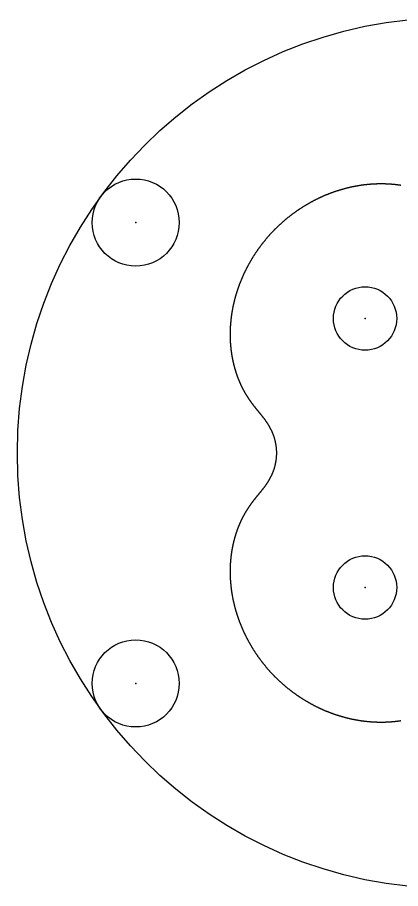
# Model space of a CAD drawing. Header units: metres. Extents: x -15.2 to 15.2, y -15.2 to 15.2.
# Drawn here: x -15.25 to -1.82, y -15.25 to 15.25 of the extents above; entities that cross this region are included whole.
import ezdxf

# ---------------------------------------------------------------- set-up
doc = ezdxf.new("R2010")
doc.units = ezdxf.units.M

msp = doc.modelspace()

# ---------------------------------------------------------------- linework, layer by layer
at = {"color": 1}
msp.add_lwpolyline([(-1.815, -9.38), (-1.826, -9.381), (-1.837, -9.383), (-1.849, -9.385), (-1.86, -9.386), (-1.871, -9.388), (-1.883, -9.39), (-1.894, -9.391), (-1.906, -9.393), (-1.917, -9.394), (-1.929, -9.396), (-1.94, -9.397), (-1.952, -9.399), (-1.964, -9.4), (-1.975, -9.401), (-1.987, -9.403), (-1.999, -9.404), (-2.01, -9.405), (-2.022, -9.407), (-2.034, -9.408), (-2.046, -9.409), (-2.058, -9.41), (-2.069, -9.411), (-2.081, -9.412), (-2.093, -9.413), (-2.105, -9.415), (-2.117, -9.416), (-2.129, -9.417), (-2.141, -9.417), (-2.153, -9.418), (-2.165, -9.419), (-2.177, -9.42), (-2.189, -9.421), (-2.201, -9.422), (-2.214, -9.423), (-2.226, -9.423), (-2.238, -9.424), (-2.25, -9.425), (-2.263, -9.425), (-2.275, -9.426), (-2.287, -9.427), (-2.299, -9.427), (-2.312, -9.428), (-2.324, -9.428), (-2.337, -9.429), (-2.349, -9.429), (-2.361, -9.43), (-2.374, -9.43), (-2.386, -9.43), (-2.399, -9.431), (-2.411, -9.431), (-2.424, -9.431), (-2.436, -9.431), (-2.449, -9.431), (-2.462, -9.431), (-2.474, -9.432), (-2.487, -9.432), (-2.5, -9.432), (-2.512, -9.432), (-2.525, -9.432), (-2.538, -9.432), (-2.551, -9.431), (-2.563, -9.431), (-2.576, -9.431), (-2.589, -9.431), (-2.602, -9.431), (-2.615, -9.43), (-2.628, -9.43), (-2.641, -9.43), (-2.653, -9.429), (-2.666, -9.429), (-2.679, -9.428), (-2.692, -9.428), (-2.705, -9.427), (-2.718, -9.427), (-2.731, -9.426), (-2.744, -9.425), (-2.758, -9.425), (-2.771, -9.424), (-2.784, -9.423), (-2.797, -9.423), (-2.81, -9.422), (-2.823, -9.421), (-2.836, -9.42), (-2.849, -9.419), (-2.863, -9.418), (-2.876, -9.417), (-2.889, -9.416), (-2.902, -9.415), (-2.916, -9.414), (-2.929, -9.412), (-2.942, -9.411), (-2.956, -9.41), (-2.969, -9.409), (-2.982, -9.407), (-2.996, -9.406), (-3.009, -9.405), (-3.022, -9.403), (-3.036, -9.402), (-3.049, -9.4), (-3.063, -9.399), (-3.076, -9.397), (-3.09, -9.395), (-3.103, -9.394), (-3.117, -9.392), (-3.13, -9.39), (-3.144, -9.388), (-3.157, -9.387), (-3.171, -9.385), (-3.184, -9.383), (-3.198, -9.381), (-3.211, -9.379), (-3.225, -9.377), (-3.239, -9.375), (-3.252, -9.373), (-3.266, -9.37), (-3.28, -9.368), (-3.293, -9.366), (-3.307, -9.364), (-3.321, -9.361), (-3.334, -9.359), (-3.348, -9.357), (-3.362, -9.354), (-3.375, -9.352), (-3.389, -9.349), (-3.403, -9.347), (-3.416, -9.344), (-3.43, -9.341), (-3.444, -9.339), (-3.458, -9.336), (-3.472, -9.333), (-3.485, -9.33), (-3.499, -9.327), (-3.513, -9.325), (-3.527, -9.322), (-3.541, -9.319), (-3.554, -9.316), (-3.568, -9.313), (-3.582, -9.309), (-3.596, -9.306), (-3.61, -9.303), (-3.624, -9.3), (-3.637, -9.297), (-3.651, -9.293), (-3.665, -9.29), (-3.679, -9.287), (-3.693, -9.283), (-3.707, -9.28), (-3.721, -9.276), (-3.735, -9.272), (-3.748, -9.269), (-3.762, -9.265), (-3.776, -9.262), (-3.79, -9.258), (-3.804, -9.254), (-3.818, -9.25), (-3.832, -9.246), (-3.846, -9.242), (-3.86, -9.238), (-3.874, -9.234), (-3.888, -9.23), (-3.902, -9.226), (-3.916, -9.222), (-3.929, -9.218), (-3.943, -9.214), (-3.957, -9.21), (-3.971, -9.205), (-3.985, -9.201), (-3.999, -9.196), (-4.013, -9.192), (-4.027, -9.188), (-4.041, -9.183), (-4.055, -9.178), (-4.069, -9.174), (-4.083, -9.169), (-4.097, -9.165), (-4.111, -9.16), (-4.125, -9.155), (-4.139, -9.15), (-4.153, -9.145), (-4.167, -9.14), (-4.18, -9.136), (-4.194, -9.131), (-4.208, -9.125), (-4.222, -9.12), (-4.236, -9.115), (-4.25, -9.11), (-4.264, -9.105), (-4.278, -9.1), (-4.292, -9.094), (-4.306, -9.089), (-4.32, -9.084), (-4.334, -9.078), (-4.347, -9.073), (-4.361, -9.067), (-4.375, -9.062), (-4.389, -9.056), (-4.403, -9.05), (-4.417, -9.045), (-4.431, -9.039), (-4.445, -9.033), (-4.458, -9.027), (-4.472, -9.022), (-4.486, -9.016), (-4.5, -9.01), (-4.514, -9.004), (-4.528, -8.998), (-4.541, -8.992), (-4.555, -8.985), (-4.569, -8.979), (-4.583, -8.973), (-4.597, -8.967), (-4.61, -8.961), (-4.624, -8.954), (-4.638, -8.948), (-4.652, -8.941), (-4.665, -8.935), (-4.679, -8.928), (-4.693, -8.922), (-4.707, -8.915), (-4.72, -8.909), (-4.734, -8.902), (-4.748, -8.895), (-4.761, -8.888), (-4.775, -8.882), (-4.789, -8.875), (-4.802, -8.868), (-4.816, -8.861), (-4.829, -8.854), (-4.843, -8.847), (-4.857, -8.84), (-4.87, -8.833), (-4.884, -8.826), (-4.897, -8.818), (-4.911, -8.811), (-4.924, -8.804), (-4.938, -8.797), (-4.951, -8.789), (-4.965, -8.782), (-4.978, -8.774), (-4.992, -8.767), (-5.005, -8.759), (-5.019, -8.752), (-5.032, -8.744), (-5.045, -8.737), (-5.059, -8.729), (-5.072, -8.721), (-5.086, -8.713), (-5.099, -8.706), (-5.112, -8.698), (-5.126, -8.69), (-5.139, -8.682), (-5.152, -8.674), (-5.165, -8.666), (-5.179, -8.658), (-5.192, -8.65), (-5.205, -8.642), (-5.218, -8.633), (-5.231, -8.625), (-5.245, -8.617), (-5.258, -8.609), (-5.271, -8.6), (-5.284, -8.592), (-5.297, -8.583), (-5.31, -8.575), (-5.323, -8.566), (-5.336, -8.558), (-5.349, -8.549), (-5.362, -8.541), (-5.375, -8.532), (-5.388, -8.523), (-5.401, -8.514), (-5.414, -8.506), (-5.427, -8.497), (-5.439, -8.488), (-5.452, -8.479), (-5.465, -8.47), (-5.478, -8.461), (-5.491, -8.452), (-5.503, -8.443), (-5.516, -8.434), (-5.529, -8.425), (-5.542, -8.415), (-5.554, -8.406), (-5.567, -8.397), (-5.58, -8.388), (-5.592, -8.378), (-5.605, -8.369), (-5.617, -8.36), (-5.63, -8.35), (-5.642, -8.341), (-5.655, -8.331), (-5.667, -8.322), (-5.68, -8.312), (-5.692, -8.302), (-5.704, -8.293), (-5.717, -8.283), (-5.729, -8.273), (-5.741, -8.263), (-5.754, -8.253), (-5.766, -8.244), (-5.778, -8.234), (-5.79, -8.224), (-5.803, -8.214), (-5.815, -8.204), (-5.827, -8.194), (-5.839, -8.184), (-5.851, -8.174), (-5.863, -8.163), (-5.875, -8.153), (-5.887, -8.143), (-5.899, -8.133), (-5.911, -8.122), (-5.923, -8.112), (-5.935, -8.102), (-5.947, -8.091), (-5.958, -8.081), (-5.97, -8.07), (-5.982, -8.06), (-5.994, -8.049), (-6.005, -8.039), (-6.017, -8.028), (-6.029, -8.017), (-6.04, -8.007), (-6.052, -7.996), (-6.063, -7.985), (-6.075, -7.975), (-6.086, -7.964), (-6.098, -7.953), (-6.109, -7.942), (-6.121, -7.931), (-6.132, -7.92), (-6.144, -7.909), (-6.155, -7.898), (-6.166, -7.887), (-6.177, -7.876), (-6.189, -7.865), (-6.2, -7.854), (-6.211, -7.843), (-6.222, -7.831), (-6.233, -7.82), (-6.244, -7.809), (-6.255, -7.798), (-6.266, -7.786), (-6.277, -7.775), (-6.288, -7.764), (-6.299, -7.752), (-6.31, -7.741), (-6.321, -7.729), (-6.332, -7.718), (-6.342, -7.706), (-6.353, -7.695), (-6.364, -7.683), (-6.374, -7.671), (-6.385, -7.66), (-6.396, -7.648), (-6.406, -7.636), (-6.417, -7.625), (-6.427, -7.613), (-6.438, -7.601), (-6.448, -7.589), (-6.459, -7.577), (-6.469, -7.565), (-6.479, -7.553), (-6.49, -7.541), (-6.5, -7.53), (-6.51, -7.518), (-6.52, -7.505), (-6.53, -7.493), (-6.54, -7.481), (-6.551, -7.469), (-6.561, -7.457), (-6.571, -7.445), (-6.581, -7.433), (-6.59, -7.421), (-6.6, -7.408), (-6.61, -7.396), (-6.62, -7.384), (-6.63, -7.371), (-6.64, -7.359), (-6.649, -7.347), (-6.659, -7.334), (-6.669, -7.322), (-6.678, -7.31), (-6.688, -7.297), (-6.697, -7.285), (-6.707, -7.272), (-6.716, -7.26), (-6.725, -7.247), (-6.735, -7.234), (-6.744, -7.222), (-6.753, -7.209), (-6.763, -7.197), (-6.772, -7.184), (-6.781, -7.171), (-6.79, -7.158), (-6.799, -7.146), (-6.808, -7.133), (-6.817, -7.12), (-6.826, -7.107), (-6.835, -7.095), (-6.844, -7.082), (-6.853, -7.069), (-6.862, -7.056), (-6.871, -7.043), (-6.879, -7.03), (-6.888, -7.017), (-6.897, -7.004), (-6.905, -6.991), (-6.914, -6.978), (-6.923, -6.965), (-6.931, -6.952), (-6.939, -6.939), (-6.948, -6.926), (-6.956, -6.913), (-6.965, -6.9), (-6.973, -6.887), (-6.981, -6.873), (-6.989, -6.86), (-6.998, -6.847), (-7.006, -6.834), (-7.014, -6.821), (-7.022, -6.807), (-7.03, -6.794), (-7.038, -6.781), (-7.046, -6.768), (-7.054, -6.754), (-7.061, -6.741), (-7.069, -6.728), (-7.077, -6.714), (-7.085, -6.701), (-7.092, -6.687), (-7.1, -6.674), (-7.108, -6.661), (-7.115, -6.647), (-7.123, -6.634), (-7.13, -6.62), (-7.138, -6.607), (-7.145, -6.593), (-7.152, -6.58), (-7.16, -6.566), (-7.167, -6.553), (-7.174, -6.539), (-7.181, -6.526), (-7.188, -6.512), (-7.196, -6.499), (-7.203, -6.485), (-7.21, -6.471), (-7.217, -6.458), (-7.224, -6.444), (-7.23, -6.43), (-7.237, -6.417), (-7.244, -6.403), (-7.251, -6.389), (-7.257, -6.376), (-7.264, -6.362), (-7.271, -6.348), (-7.277, -6.335), (-7.284, -6.321), (-7.29, -6.307), (-7.297, -6.294), (-7.303, -6.28), (-7.31, -6.266), (-7.316, -6.252), (-7.322, -6.238), (-7.328, -6.225), (-7.335, -6.211), (-7.341, -6.197), (-7.347, -6.183), (-7.353, -6.169), (-7.359, -6.156), (-7.365, -6.142), (-7.371, -6.128), (-7.377, -6.114), (-7.383, -6.1), (-7.388, -6.086), (-7.394, -6.073), (-7.4, -6.059), (-7.406, -6.045), (-7.411, -6.031), (-7.417, -6.017), (-7.422, -6.003), (-7.428, -5.989), (-7.433, -5.975), (-7.439, -5.961), (-7.444, -5.948), (-7.449, -5.934), (-7.455, -5.92), (-7.46, -5.906), (-7.465, -5.892), (-7.47, -5.878), (-7.475, -5.864), (-7.48, -5.85), (-7.485, -5.836), (-7.49, -5.822), (-7.495, -5.808), (-7.5, -5.794), (-7.505, -5.78), (-7.51, -5.766), (-7.515, -5.753), (-7.519, -5.739), (-7.524, -5.725), (-7.529, -5.711), (-7.533, -5.697), (-7.538, -5.683), (-7.542, -5.669), (-7.547, -5.655), (-7.551, -5.641), (-7.555, -5.627), (-7.56, -5.613), (-7.564, -5.599), (-7.568, -5.585), (-7.573, -5.571), (-7.577, -5.557), (-7.581, -5.543), (-7.585, -5.529), (-7.589, -5.516), (-7.593, -5.502), (-7.597, -5.488), (-7.601, -5.474), (-7.605, -5.46), (-7.608, -5.446), (-7.612, -5.432), (-7.616, -5.418), (-7.62, -5.404), (-7.623, -5.39), (-7.627, -5.376), (-7.63, -5.362), (-7.634, -5.349), (-7.637, -5.335), (-7.641, -5.321), (-7.644, -5.307), (-7.648, -5.293), (-7.651, -5.279), (-7.654, -5.265), (-7.657, -5.251), (-7.66, -5.238), (-7.664, -5.224), (-7.667, -5.21), (-7.67, -5.196), (-7.673, -5.182), (-7.676, -5.169), (-7.679, -5.155), (-7.682, -5.141), (-7.684, -5.127), (-7.687, -5.113), (-7.69, -5.1), (-7.693, -5.086), (-7.695, -5.072), (-7.698, -5.058), (-7.701, -5.045), (-7.703, -5.031), (-7.706, -5.017), (-7.708, -5.003), (-7.711, -4.99), (-7.713, -4.976), (-7.715, -4.962), (-7.718, -4.949), (-7.72, -4.935), (-7.722, -4.921), (-7.724, -4.908), (-7.726, -4.894), (-7.728, -4.881), (-7.731, -4.867), (-7.733, -4.853), (-7.735, -4.84), (-7.736, -4.826), (-7.738, -4.813), (-7.74, -4.799), (-7.742, -4.786), (-7.744, -4.772), (-7.746, -4.759), (-7.747, -4.745), (-7.749, -4.732), (-7.751, -4.718), (-7.752, -4.705), (-7.754, -4.691), (-7.755, -4.678), (-7.757, -4.664), (-7.758, -4.651), (-7.76, -4.638), (-7.761, -4.624), (-7.762, -4.611), (-7.763, -4.598), (-7.765, -4.584), (-7.766, -4.571), (-7.767, -4.558), (-7.768, -4.544), (-7.769, -4.531), (-7.77, -4.518), (-7.771, -4.505), (-7.772, -4.492), (-7.773, -4.478), (-7.774, -4.465), (-7.775, -4.452), (-7.776, -4.439), (-7.777, -4.426), (-7.777, -4.413), (-7.778, -4.4), (-7.779, -4.387), (-7.779, -4.373), (-7.78, -4.36), (-7.781, -4.347), (-7.781, -4.334), (-7.782, -4.321), (-7.782, -4.309), (-7.782, -4.296), (-7.783, -4.283), (-7.783, -4.27), (-7.783, -4.257), (-7.784, -4.244), (-7.784, -4.231), (-7.784, -4.218), (-7.784, -4.206), (-7.784, -4.193), (-7.785, -4.18), (-7.785, -4.167), (-7.785, -4.155), (-7.785, -4.142), (-7.785, -4.129), (-7.785, -4.117), (-7.784, -4.104), (-7.784, -4.091), (-7.784, -4.079), (-7.784, -4.066), (-7.784, -4.054), (-7.783, -4.041), (-7.783, -4.029), (-7.783, -4.016), (-7.782, -4.004), (-7.782, -3.991), (-7.782, -3.979), (-7.781, -3.966), (-7.781, -3.954), (-7.78, -3.942), (-7.779, -3.929), (-7.779, -3.917), (-7.778, -3.905), (-7.778, -3.893), (-7.777, -3.88), (-7.776, -3.868), (-7.775, -3.856), (-7.775, -3.844), (-7.774, -3.832), (-7.773, -3.82), (-7.772, -3.808), (-7.771, -3.796), (-7.77, -3.784), (-7.769, -3.772), (-7.768, -3.76), (-7.767, -3.748), (-7.766, -3.736), (-7.765, -3.724), (-7.764, -3.712), (-7.763, -3.7), (-7.761, -3.688), (-7.76, -3.676), (-7.759, -3.665), (-7.758, -3.653), (-7.756, -3.641), (-7.755, -3.63), (-7.754, -3.618), (-7.752, -3.606), (-7.751, -3.595), (-7.75, -3.583), (-7.748, -3.572), (-7.747, -3.56), (-7.745, -3.549), (-7.743, -3.537), (-7.742, -3.526), (-7.74, -3.514), (-7.739, -3.503), (-7.737, -3.491), (-7.735, -3.48), (-7.734, -3.469), (-7.732, -3.458), (-7.73, -3.446), (-7.728, -3.435), (-7.727, -3.424), (-7.725, -3.413), (-7.723, -3.402), (-7.721, -3.39), (-7.719, -3.379), (-7.717, -3.368), (-7.715, -3.357), (-7.713, -3.346), (-7.711, -3.335), (-7.709, -3.324), (-7.707, -3.314), (-7.705, -3.303), (-7.703, -3.292), (-7.701, -3.281), (-7.699, -3.27), (-7.696, -3.259), (-7.694, -3.249), (-7.692, -3.238), (-7.69, -3.227), (-7.687, -3.217), (-7.685, -3.206), (-7.683, -3.196), (-7.68, -3.185), (-7.678, -3.175), (-7.676, -3.164), (-7.673, -3.154), (-7.671, -3.143), (-7.668, -3.133), (-7.666, -3.122), (-7.663, -3.112), (-7.661, -3.102), (-7.658, -3.092), (-7.656, -3.081), (-7.653, -3.071), (-7.651, -3.061), (-7.648, -3.051), (-7.646, -3.041), (-7.643, -3.031), (-7.64, -3.021), (-7.638, -3.011), (-7.635, -3.001), (-7.632, -2.991), (-7.629, -2.981), (-7.627, -2.971), (-7.624, -2.961), (-7.621, -2.951), (-7.618, -2.941), (-7.615, -2.932), (-7.613, -2.922), (-7.61, -2.912), (-7.607, -2.902), (-7.604, -2.893), (-7.601, -2.883), (-7.598, -2.874), (-7.595, -2.864), (-7.592, -2.855), (-7.589, -2.845), (-7.586, -2.836), (-7.583, -2.826), (-7.58, -2.817), (-7.577, -2.808), (-7.574, -2.798), (-7.571, -2.789), (-7.568, -2.78), (-7.565, -2.77), (-7.562, -2.761), (-7.559, -2.752), (-7.555, -2.743), (-7.552, -2.734), (-7.549, -2.725), (-7.546, -2.716), (-7.543, -2.707), (-7.539, -2.698), (-7.536, -2.689), (-7.533, -2.68), (-7.53, -2.671), (-7.526, -2.662), (-7.523, -2.654), (-7.52, -2.645), (-7.517, -2.636), (-7.513, -2.627), (-7.51, -2.619), (-7.507, -2.61), (-7.503, -2.601), (-7.5, -2.593), (-7.497, -2.584), (-7.493, -2.576), (-7.49, -2.567), (-7.486, -2.559), (-7.483, -2.55), (-7.48, -2.542), (-7.476, -2.534), (-7.473, -2.525), (-7.469, -2.517), (-7.466, -2.509), (-7.462, -2.501), (-7.459, -2.493), (-7.455, -2.484), (-7.452, -2.476), (-7.448, -2.468), (-7.445, -2.46), (-7.441, -2.452), (-7.438, -2.444), (-7.434, -2.436), (-7.431, -2.428), (-7.427, -2.42), (-7.424, -2.412), (-7.42, -2.405), (-7.416, -2.397), (-7.413, -2.389), (-7.409, -2.381), (-7.406, -2.374), (-7.402, -2.366), (-7.398, -2.358), (-7.395, -2.351), (-7.391, -2.343), (-7.388, -2.336), (-7.384, -2.328), (-7.38, -2.321), (-7.377, -2.313), (-7.373, -2.306), (-7.369, -2.298), (-7.366, -2.291), (-7.362, -2.284), (-7.358, -2.276), (-7.355, -2.269), (-7.351, -2.262), (-7.347, -2.255), (-7.344, -2.247), (-7.34, -2.24), (-7.336, -2.233), (-7.332, -2.226), (-7.329, -2.219), (-7.325, -2.212), (-7.321, -2.205), (-7.318, -2.198), (-7.314, -2.191), (-7.31, -2.184), (-7.306, -2.177), (-7.303, -2.171), (-7.299, -2.164), (-7.295, -2.157), (-7.291, -2.15), (-7.288, -2.144), (-7.284, -2.137), (-7.28, -2.13), (-7.276, -2.124), (-7.273, -2.117), (-7.269, -2.11), (-7.265, -2.104), (-7.261, -2.097), (-7.258, -2.091), (-7.254, -2.084), (-7.25, -2.078), (-7.246, -2.071), (-7.243, -2.065), (-7.239, -2.059), (-7.235, -2.052), (-7.231, -2.046), (-7.228, -2.04), (-7.224, -2.034), (-7.22, -2.027), (-7.216, -2.021), (-7.212, -2.015), (-7.209, -2.009), (-7.205, -2.003), (-7.201, -1.997), (-7.197, -1.991), (-7.194, -1.985), (-7.19, -1.979), (-7.186, -1.973), (-7.182, -1.967), (-7.179, -1.961), (-7.175, -1.955), (-7.171, -1.949), (-7.167, -1.943), (-7.163, -1.937), (-7.16, -1.932), (-7.156, -1.926), (-7.152, -1.92), (-7.148, -1.914), (-7.145, -1.909), (-7.141, -1.903), (-7.137, -1.897), (-7.133, -1.892), (-7.13, -1.886), (-7.126, -1.881), (-7.122, -1.875), (-7.118, -1.87), (-7.115, -1.864), (-7.111, -1.859), (-7.107, -1.853), (-7.103, -1.848), (-7.1, -1.842), (-7.096, -1.837), (-7.092, -1.831), (-7.088, -1.826), (-7.085, -1.821), (-7.081, -1.815), (-7.077, -1.81), (-7.073, -1.805), (-7.07, -1.8), (-7.066, -1.794), (-7.062, -1.789), (-7.058, -1.784), (-7.055, -1.779), (-7.051, -1.774), (-7.047, -1.769), (-7.043, -1.763), (-7.04, -1.758), (-7.036, -1.753), (-7.032, -1.748), (-7.029, -1.743), (-7.025, -1.738), (-7.021, -1.733), (-7.017, -1.728), (-7.014, -1.723), (-7.01, -1.718), (-7.006, -1.713), (-7.003, -1.708), (-6.999, -1.703), (-6.995, -1.698), (-6.991, -1.694), (-6.988, -1.689), (-6.984, -1.684), (-6.98, -1.679), (-6.977, -1.674), (-6.973, -1.669), (-6.969, -1.664), (-6.965, -1.66), (-6.962, -1.655), (-6.958, -1.65), (-6.954, -1.645), (-6.951, -1.641), (-6.947, -1.636), (-6.943, -1.631), (-6.939, -1.626), (-6.936, -1.622), (-6.932, -1.617), (-6.928, -1.612), (-6.925, -1.607), (-6.921, -1.603), (-6.917, -1.598), (-6.913, -1.593), (-6.91, -1.589), (-6.906, -1.584), (-6.902, -1.579), (-6.898, -1.575), (-6.895, -1.57), (-6.891, -1.565), (-6.887, -1.561), (-6.883, -1.556), (-6.88, -1.552), (-6.876, -1.547), (-6.872, -1.542), (-6.868, -1.538), (-6.865, -1.533), (-6.861, -1.528), (-6.857, -1.524), (-6.853, -1.519), (-6.849, -1.514), (-6.846, -1.51), (-6.842, -1.505), (-6.838, -1.5), (-6.834, -1.496), (-6.83, -1.491), (-6.826, -1.486), (-6.823, -1.482), (-6.819, -1.477), (-6.815, -1.472), (-6.811, -1.468), (-6.807, -1.463), (-6.803, -1.458), (-6.799, -1.453), (-6.795, -1.449), (-6.791, -1.444), (-6.787, -1.439), (-6.783, -1.434), (-6.779, -1.429), (-6.775, -1.425), (-6.771, -1.42), (-6.767, -1.415), (-6.763, -1.41), (-6.759, -1.405), (-6.755, -1.4), (-6.751, -1.395), (-6.747, -1.39), (-6.743, -1.385), (-6.739, -1.38), (-6.735, -1.375), (-6.73, -1.37), (-6.726, -1.365), (-6.722, -1.36), (-6.718, -1.354), (-6.714, -1.349), (-6.709, -1.344), (-6.705, -1.339), (-6.701, -1.333), (-6.696, -1.328), (-6.692, -1.323), (-6.688, -1.317), (-6.683, -1.312), (-6.679, -1.306), (-6.674, -1.3), (-6.67, -1.295), (-6.665, -1.289), (-6.661, -1.283), (-6.656, -1.278), (-6.652, -1.272), (-6.647, -1.266), (-6.642, -1.26), (-6.638, -1.254), (-6.633, -1.248), (-6.628, -1.242), (-6.623, -1.236), (-6.619, -1.229), (-6.614, -1.223), (-6.609, -1.217), (-6.604, -1.21), (-6.599, -1.204), (-6.594, -1.197), (-6.589, -1.19), (-6.584, -1.184), (-6.579, -1.177), (-6.574, -1.17), (-6.569, -1.163), (-6.564, -1.156), (-6.558, -1.148), (-6.553, -1.141), (-6.548, -1.134), (-6.542, -1.126), (-6.537, -1.119), (-6.532, -1.111), (-6.526, -1.103), (-6.521, -1.095), (-6.515, -1.087), (-6.51, -1.079), (-6.504, -1.07), (-6.498, -1.062), (-6.493, -1.053), (-6.487, -1.045), (-6.481, -1.036), (-6.476, -1.027), (-6.47, -1.018), (-6.464, -1.009), (-6.458, -0.999), (-6.452, -0.99), (-6.446, -0.98), (-6.44, -0.97), (-6.434, -0.96), (-6.428, -0.95), (-6.422, -0.94), (-6.416, -0.929), (-6.41, -0.918), (-6.404, -0.908), (-6.398, -0.897), (-6.392, -0.885), (-6.386, -0.874), (-6.379, -0.862), (-6.373, -0.85), (-6.367, -0.838), (-6.361, -0.826), (-6.355, -0.814), (-6.349, -0.801), (-6.342, -0.788), (-6.336, -0.775), (-6.33, -0.762), (-6.324, -0.749), (-6.318, -0.735), (-6.312, -0.721), (-6.306, -0.707), (-6.3, -0.693), (-6.294, -0.678), (-6.288, -0.663), (-6.282, -0.648), (-6.277, -0.633), (-6.271, -0.618), (-6.265, -0.602), (-6.26, -0.586), (-6.254, -0.57), (-6.249, -0.554), (-6.244, -0.537), (-6.238, -0.52), (-6.233, -0.503), (-6.228, -0.486), (-6.224, -0.469), (-6.219, -0.451), (-6.214, -0.433), (-6.21, -0.415), (-6.206, -0.397), (-6.202, -0.378), (-6.198, -0.36), (-6.194, -0.341), (-6.19, -0.322), (-6.187, -0.303), (-6.184, -0.284), (-6.181, -0.264), (-6.178, -0.245), (-6.175, -0.225), (-6.173, -0.205), (-6.171, -0.185), (-6.169, -0.165), (-6.167, -0.145), (-6.165, -0.125), (-6.164, -0.105), (-6.163, -0.084), (-6.162, -0.064), (-6.162, -0.043), (-6.161, -0.023), (-6.161, -0.003), (-6.161, 0.023), (-6.162, 0.043), (-6.162, 0.064), (-6.163, 0.084), (-6.164, 0.105), (-6.165, 0.125), (-6.167, 0.145), (-6.169, 0.165), (-6.171, 0.185), (-6.173, 0.205), (-6.175, 0.225), (-6.178, 0.245), (-6.181, 0.264), (-6.184, 0.284), (-6.187, 0.303), (-6.19, 0.322), (-6.194, 0.341), (-6.198, 0.36), (-6.202, 0.378), (-6.206, 0.397), (-6.21, 0.415), (-6.214, 0.433), (-6.219, 0.451), (-6.224, 0.469), (-6.228, 0.486), (-6.233, 0.503), (-6.238, 0.52), (-6.244, 0.537), (-6.249, 0.554), (-6.254, 0.57), (-6.26, 0.586), (-6.265, 0.602), (-6.271, 0.618), (-6.277, 0.633), (-6.282, 0.648), (-6.288, 0.663), (-6.294, 0.678), (-6.3, 0.693), (-6.306, 0.707), (-6.312, 0.721), (-6.318, 0.735), (-6.324, 0.749), (-6.33, 0.762), (-6.336, 0.775), (-6.342, 0.788), (-6.349, 0.801), (-6.355, 0.814), (-6.361, 0.826), (-6.367, 0.838), (-6.373, 0.85), (-6.379, 0.862), (-6.386, 0.874), (-6.392, 0.885), (-6.398, 0.897), (-6.404, 0.908), (-6.41, 0.918), (-6.416, 0.929), (-6.422, 0.94), (-6.428, 0.95), (-6.434, 0.96), (-6.44, 0.97), (-6.446, 0.98), (-6.452, 0.99), (-6.458, 0.999), (-6.464, 1.009), (-6.47, 1.018), (-6.476, 1.027), (-6.481, 1.036), (-6.487, 1.045), (-6.493, 1.053), (-6.498, 1.062), (-6.504, 1.07), (-6.51, 1.079), (-6.515, 1.087), (-6.521, 1.095), (-6.526, 1.103), (-6.532, 1.111), (-6.537, 1.119), (-6.542, 1.126), (-6.548, 1.134), (-6.553, 1.141), (-6.558, 1.148), (-6.564, 1.156), (-6.569, 1.163), (-6.574, 1.17), (-6.579, 1.177), (-6.584, 1.184), (-6.589, 1.19), (-6.594, 1.197), (-6.599, 1.204), (-6.604, 1.21), (-6.609, 1.217), (-6.614, 1.223), (-6.619, 1.229), (-6.623, 1.236), (-6.628, 1.242), (-6.633, 1.248), (-6.638, 1.254), (-6.642, 1.26), (-6.647, 1.266), (-6.652, 1.272), (-6.656, 1.278), (-6.661, 1.283), (-6.665, 1.289), (-6.67, 1.295), (-6.674, 1.3), (-6.679, 1.306), (-6.683, 1.312), (-6.688, 1.317), (-6.692, 1.323), (-6.696, 1.328), (-6.701, 1.333), (-6.705, 1.339), (-6.709, 1.344), (-6.714, 1.349), (-6.718, 1.354), (-6.722, 1.36), (-6.726, 1.365), (-6.73, 1.37), (-6.735, 1.375), (-6.739, 1.38), (-6.743, 1.385), (-6.747, 1.39), (-6.751, 1.395), (-6.755, 1.4), (-6.759, 1.405), (-6.763, 1.41), (-6.767, 1.415), (-6.771, 1.42), (-6.775, 1.425), (-6.779, 1.429), (-6.783, 1.434), (-6.787, 1.439), (-6.791, 1.444), (-6.795, 1.449), (-6.799, 1.453), (-6.803, 1.458), (-6.807, 1.463), (-6.811, 1.468), (-6.815, 1.472), (-6.819, 1.477), (-6.823, 1.482), (-6.826, 1.486), (-6.83, 1.491), (-6.834, 1.496), (-6.838, 1.5), (-6.842, 1.505), (-6.846, 1.51), (-6.849, 1.514), (-6.853, 1.519), (-6.857, 1.524), (-6.861, 1.528), (-6.865, 1.533), (-6.868, 1.538), (-6.872, 1.542), (-6.876, 1.547), (-6.88, 1.552), (-6.883, 1.556), (-6.887, 1.561), (-6.891, 1.565), (-6.895, 1.57), (-6.898, 1.575), (-6.902, 1.579), (-6.906, 1.584), (-6.91, 1.589), (-6.913, 1.593), (-6.917, 1.598), (-6.921, 1.603), (-6.925, 1.607), (-6.928, 1.612), (-6.932, 1.617), (-6.936, 1.622), (-6.939, 1.626), (-6.943, 1.631), (-6.947, 1.636), (-6.951, 1.641), (-6.954, 1.645), (-6.958, 1.65), (-6.962, 1.655), (-6.965, 1.66), (-6.969, 1.664), (-6.973, 1.669), (-6.977, 1.674), (-6.98, 1.679), (-6.984, 1.684), (-6.988, 1.689), (-6.991, 1.694), (-6.995, 1.698), (-6.999, 1.703), (-7.003, 1.708), (-7.006, 1.713), (-7.01, 1.718), (-7.014, 1.723), (-7.017, 1.728), (-7.021, 1.733), (-7.025, 1.738), (-7.029, 1.743), (-7.032, 1.748), (-7.036, 1.753), (-7.04, 1.758), (-7.043, 1.763), (-7.047, 1.769), (-7.051, 1.774), (-7.055, 1.779), (-7.058, 1.784), (-7.062, 1.789), (-7.066, 1.794), (-7.07, 1.8), (-7.073, 1.805), (-7.077, 1.81), (-7.081, 1.815), (-7.085, 1.821), (-7.088, 1.826), (-7.092, 1.831), (-7.096, 1.837), (-7.1, 1.842), (-7.103, 1.848), (-7.107, 1.853), (-7.111, 1.859), (-7.115, 1.864), (-7.118, 1.87), (-7.122, 1.875), (-7.126, 1.881), (-7.13, 1.886), (-7.133, 1.892), (-7.137, 1.897), (-7.141, 1.903), (-7.145, 1.909), (-7.148, 1.914), (-7.152, 1.92), (-7.156, 1.926), (-7.16, 1.932), (-7.163, 1.937), (-7.167, 1.943), (-7.171, 1.949), (-7.175, 1.955), (-7.179, 1.961), (-7.182, 1.967), (-7.186, 1.973), (-7.19, 1.979), (-7.194, 1.985), (-7.197, 1.991), (-7.201, 1.997), (-7.205, 2.003), (-7.209, 2.009), (-7.212, 2.015), (-7.216, 2.021), (-7.22, 2.027), (-7.224, 2.034), (-7.228, 2.04), (-7.231, 2.046), (-7.235, 2.052), (-7.239, 2.059), (-7.243, 2.065), (-7.246, 2.071), (-7.25, 2.078), (-7.254, 2.084), (-7.258, 2.091), (-7.261, 2.097), (-7.265, 2.104), (-7.269, 2.11), (-7.273, 2.117), (-7.276, 2.124), (-7.28, 2.13), (-7.284, 2.137), (-7.288, 2.144), (-7.291, 2.15), (-7.295, 2.157), (-7.299, 2.164), (-7.303, 2.171), (-7.306, 2.177), (-7.31, 2.184), (-7.314, 2.191), (-7.318, 2.198), (-7.321, 2.205), (-7.325, 2.212), (-7.329, 2.219), (-7.332, 2.226), (-7.336, 2.233), (-7.34, 2.24), (-7.344, 2.247), (-7.347, 2.255), (-7.351, 2.262), (-7.355, 2.269), (-7.358, 2.276), (-7.362, 2.284), (-7.366, 2.291), (-7.369, 2.298), (-7.373, 2.306), (-7.377, 2.313), (-7.38, 2.321), (-7.384, 2.328), (-7.388, 2.336), (-7.391, 2.343), (-7.395, 2.351), (-7.398, 2.358), (-7.402, 2.366), (-7.406, 2.374), (-7.409, 2.381), (-7.413, 2.389), (-7.416, 2.397), (-7.42, 2.405), (-7.424, 2.412), (-7.427, 2.42), (-7.431, 2.428), (-7.434, 2.436), (-7.438, 2.444), (-7.441, 2.452), (-7.445, 2.46), (-7.448, 2.468), (-7.452, 2.476), (-7.455, 2.484), (-7.459, 2.493), (-7.462, 2.501), (-7.466, 2.509), (-7.469, 2.517), (-7.473, 2.525), (-7.476, 2.534), (-7.48, 2.542), (-7.483, 2.55), (-7.486, 2.559), (-7.49, 2.567), (-7.493, 2.576), (-7.497, 2.584), (-7.5, 2.593), (-7.503, 2.601), (-7.507, 2.61), (-7.51, 2.619), (-7.513, 2.627), (-7.517, 2.636), (-7.52, 2.645), (-7.523, 2.654), (-7.526, 2.662), (-7.53, 2.671), (-7.533, 2.68), (-7.536, 2.689), (-7.539, 2.698), (-7.543, 2.707), (-7.546, 2.716), (-7.549, 2.725), (-7.552, 2.734), (-7.555, 2.743), (-7.559, 2.752), (-7.562, 2.761), (-7.565, 2.77), (-7.568, 2.78), (-7.571, 2.789), (-7.574, 2.798), (-7.577, 2.808), (-7.58, 2.817), (-7.583, 2.826), (-7.586, 2.836), (-7.589, 2.845), (-7.592, 2.855), (-7.595, 2.864), (-7.598, 2.874), (-7.601, 2.883), (-7.604, 2.893), (-7.607, 2.902), (-7.61, 2.912), (-7.613, 2.922), (-7.615, 2.932), (-7.618, 2.941), (-7.621, 2.951), (-7.624, 2.961), (-7.627, 2.971), (-7.629, 2.981), (-7.632, 2.991), (-7.635, 3.001), (-7.638, 3.011), (-7.64, 3.021), (-7.643, 3.031), (-7.646, 3.041), (-7.648, 3.051), (-7.651, 3.061), (-7.653, 3.071), (-7.656, 3.081), (-7.658, 3.092), (-7.661, 3.102), (-7.663, 3.112), (-7.666, 3.122), (-7.668, 3.133), (-7.671, 3.143), (-7.673, 3.154), (-7.676, 3.164), (-7.678, 3.175), (-7.68, 3.185), (-7.683, 3.196), (-7.685, 3.206), (-7.687, 3.217), (-7.69, 3.227), (-7.692, 3.238), (-7.694, 3.249), (-7.696, 3.259), (-7.699, 3.27), (-7.701, 3.281), (-7.703, 3.292), (-7.705, 3.303), (-7.707, 3.314), (-7.709, 3.324), (-7.711, 3.335), (-7.713, 3.346), (-7.715, 3.357), (-7.717, 3.368), (-7.719, 3.379), (-7.721, 3.39), (-7.723, 3.402), (-7.725, 3.413), (-7.727, 3.424), (-7.728, 3.435), (-7.73, 3.446), (-7.732, 3.458), (-7.734, 3.469), (-7.735, 3.48), (-7.737, 3.491), (-7.739, 3.503), (-7.74, 3.514), (-7.742, 3.526), (-7.743, 3.537), (-7.745, 3.549), (-7.747, 3.56), (-7.748, 3.572), (-7.75, 3.583), (-7.751, 3.595), (-7.752, 3.606), (-7.754, 3.618), (-7.755, 3.63), (-7.756, 3.641), (-7.758, 3.653), (-7.759, 3.665), (-7.76, 3.676), (-7.761, 3.688), (-7.763, 3.7), (-7.764, 3.712), (-7.765, 3.724), (-7.766, 3.736), (-7.767, 3.748), (-7.768, 3.76), (-7.769, 3.772), (-7.77, 3.784), (-7.771, 3.796), (-7.772, 3.808), (-7.773, 3.82), (-7.774, 3.832), (-7.775, 3.844), (-7.775, 3.856), (-7.776, 3.868), (-7.777, 3.88), (-7.778, 3.893), (-7.778, 3.905), (-7.779, 3.917), (-7.779, 3.929), (-7.78, 3.942), (-7.781, 3.954), (-7.781, 3.966), (-7.782, 3.979), (-7.782, 3.991), (-7.782, 4.004), (-7.783, 4.016), (-7.783, 4.029), (-7.783, 4.041), (-7.784, 4.054), (-7.784, 4.066), (-7.784, 4.079), (-7.784, 4.091), (-7.784, 4.104), (-7.785, 4.117), (-7.785, 4.129), (-7.785, 4.142), (-7.785, 4.155), (-7.785, 4.167), (-7.785, 4.18), (-7.784, 4.193), (-7.784, 4.206), (-7.784, 4.218), (-7.784, 4.231), (-7.784, 4.244), (-7.783, 4.257), (-7.783, 4.27), (-7.783, 4.283), (-7.782, 4.296), (-7.782, 4.309), (-7.782, 4.321), (-7.781, 4.334), (-7.781, 4.347), (-7.78, 4.36), (-7.779, 4.373), (-7.779, 4.387), (-7.778, 4.4), (-7.777, 4.413), (-7.777, 4.426), (-7.776, 4.439), (-7.775, 4.452), (-7.774, 4.465), (-7.773, 4.478), (-7.772, 4.492), (-7.771, 4.505), (-7.77, 4.518), (-7.769, 4.531), (-7.768, 4.544), (-7.767, 4.558), (-7.766, 4.571), (-7.765, 4.584), (-7.763, 4.598), (-7.762, 4.611), (-7.761, 4.624), (-7.76, 4.638), (-7.758, 4.651), (-7.757, 4.664), (-7.755, 4.678), (-7.754, 4.691), (-7.752, 4.705), (-7.751, 4.718), (-7.749, 4.732), (-7.747, 4.745), (-7.746, 4.759), (-7.744, 4.772), (-7.742, 4.786), (-7.74, 4.799), (-7.738, 4.813), (-7.736, 4.826), (-7.735, 4.84), (-7.733, 4.853), (-7.731, 4.867), (-7.728, 4.881), (-7.726, 4.894), (-7.724, 4.908), (-7.722, 4.921), (-7.72, 4.935), (-7.718, 4.949), (-7.715, 4.962), (-7.713, 4.976), (-7.711, 4.99), (-7.708, 5.003), (-7.706, 5.017), (-7.703, 5.031), (-7.701, 5.045), (-7.698, 5.058), (-7.695, 5.072), (-7.693, 5.086), (-7.69, 5.1), (-7.687, 5.113), (-7.684, 5.127), (-7.682, 5.141), (-7.679, 5.155), (-7.676, 5.169), (-7.673, 5.182), (-7.67, 5.196), (-7.667, 5.21), (-7.664, 5.224), (-7.66, 5.238), (-7.657, 5.251), (-7.654, 5.265), (-7.651, 5.279), (-7.648, 5.293), (-7.644, 5.307), (-7.641, 5.321), (-7.637, 5.335), (-7.634, 5.349), (-7.63, 5.362), (-7.627, 5.376), (-7.623, 5.39), (-7.62, 5.404), (-7.616, 5.418), (-7.612, 5.432), (-7.608, 5.446), (-7.605, 5.46), (-7.601, 5.474), (-7.597, 5.488), (-7.593, 5.502), (-7.589, 5.516), (-7.585, 5.529), (-7.581, 5.543), (-7.577, 5.557), (-7.573, 5.571), (-7.568, 5.585), (-7.564, 5.599), (-7.56, 5.613), (-7.555, 5.627), (-7.551, 5.641), (-7.547, 5.655), (-7.542, 5.669), (-7.538, 5.683), (-7.533, 5.697), (-7.529, 5.711), (-7.524, 5.725), (-7.519, 5.739), (-7.515, 5.753), (-7.51, 5.766), (-7.505, 5.78), (-7.5, 5.794), (-7.495, 5.808), (-7.49, 5.822), (-7.485, 5.836), (-7.48, 5.85), (-7.475, 5.864), (-7.47, 5.878), (-7.465, 5.892), (-7.46, 5.906), (-7.455, 5.92), (-7.449, 5.934), (-7.444, 5.948), (-7.439, 5.961), (-7.433, 5.975), (-7.428, 5.989), (-7.422, 6.003), (-7.417, 6.017), (-7.411, 6.031), (-7.406, 6.045), (-7.4, 6.059), (-7.394, 6.073), (-7.388, 6.086), (-7.383, 6.1), (-7.377, 6.114), (-7.371, 6.128), (-7.365, 6.142), (-7.359, 6.156), (-7.353, 6.169), (-7.347, 6.183), (-7.341, 6.197), (-7.335, 6.211), (-7.328, 6.225), (-7.322, 6.238), (-7.316, 6.252), (-7.31, 6.266), (-7.303, 6.28), (-7.297, 6.294), (-7.29, 6.307), (-7.284, 6.321), (-7.277, 6.335), (-7.271, 6.348), (-7.264, 6.362), (-7.257, 6.376), (-7.251, 6.389), (-7.244, 6.403), (-7.237, 6.417), (-7.23, 6.43), (-7.224, 6.444), (-7.217, 6.458), (-7.21, 6.471), (-7.203, 6.485), (-7.196, 6.499), (-7.188, 6.512), (-7.181, 6.526), (-7.174, 6.539), (-7.167, 6.553), (-7.16, 6.566), (-7.152, 6.58), (-7.145, 6.593), (-7.138, 6.607), (-7.13, 6.62), (-7.123, 6.634), (-7.115, 6.647), (-7.108, 6.661), (-7.1, 6.674), (-7.092, 6.687), (-7.085, 6.701), (-7.077, 6.714), (-7.069, 6.728), (-7.061, 6.741), (-7.054, 6.754), (-7.046, 6.768), (-7.038, 6.781), (-7.03, 6.794), (-7.022, 6.807), (-7.014, 6.821), (-7.006, 6.834), (-6.998, 6.847), (-6.989, 6.86), (-6.981, 6.873), (-6.973, 6.887), (-6.965, 6.9), (-6.956, 6.913), (-6.948, 6.926), (-6.939, 6.939), (-6.931, 6.952), (-6.923, 6.965), (-6.914, 6.978), (-6.905, 6.991), (-6.897, 7.004), (-6.888, 7.017), (-6.879, 7.03), (-6.871, 7.043), (-6.862, 7.056), (-6.853, 7.069), (-6.844, 7.082), (-6.835, 7.095), (-6.826, 7.107), (-6.817, 7.12), (-6.808, 7.133), (-6.799, 7.146), (-6.79, 7.158), (-6.781, 7.171), (-6.772, 7.184), (-6.763, 7.197), (-6.753, 7.209), (-6.744, 7.222), (-6.735, 7.234), (-6.725, 7.247), (-6.716, 7.26), (-6.707, 7.272), (-6.697, 7.285), (-6.688, 7.297), (-6.678, 7.31), (-6.669, 7.322), (-6.659, 7.334), (-6.649, 7.347), (-6.64, 7.359), (-6.63, 7.371), (-6.62, 7.384), (-6.61, 7.396), (-6.6, 7.408), (-6.59, 7.421), (-6.581, 7.433), (-6.571, 7.445), (-6.561, 7.457), (-6.551, 7.469), (-6.54, 7.481), (-6.53, 7.493), (-6.52, 7.505), (-6.51, 7.518), (-6.5, 7.53), (-6.49, 7.541), (-6.479, 7.553), (-6.469, 7.565), (-6.459, 7.577), (-6.448, 7.589), (-6.438, 7.601), (-6.427, 7.613), (-6.417, 7.625), (-6.406, 7.636), (-6.396, 7.648), (-6.385, 7.66), (-6.374, 7.671), (-6.364, 7.683), (-6.353, 7.695), (-6.342, 7.706), (-6.332, 7.718), (-6.321, 7.729), (-6.31, 7.741), (-6.299, 7.752), (-6.288, 7.764), (-6.277, 7.775), (-6.266, 7.786), (-6.255, 7.798), (-6.244, 7.809), (-6.233, 7.82), (-6.222, 7.831), (-6.211, 7.843), (-6.2, 7.854), (-6.189, 7.865), (-6.177, 7.876), (-6.166, 7.887), (-6.155, 7.898), (-6.144, 7.909), (-6.132, 7.92), (-6.121, 7.931), (-6.109, 7.942), (-6.098, 7.953), (-6.086, 7.964), (-6.075, 7.975), (-6.063, 7.985), (-6.052, 7.996), (-6.04, 8.007), (-6.029, 8.017), (-6.017, 8.028), (-6.005, 8.039), (-5.994, 8.049), (-5.982, 8.06), (-5.97, 8.07), (-5.958, 8.081), (-5.947, 8.091), (-5.935, 8.102), (-5.923, 8.112), (-5.911, 8.122), (-5.899, 8.133), (-5.887, 8.143), (-5.875, 8.153), (-5.863, 8.163), (-5.851, 8.174), (-5.839, 8.184), (-5.827, 8.194), (-5.815, 8.204), (-5.803, 8.214), (-5.79, 8.224), (-5.778, 8.234), (-5.766, 8.244), (-5.754, 8.253), (-5.741, 8.263), (-5.729, 8.273), (-5.717, 8.283), (-5.704, 8.293), (-5.692, 8.302), (-5.68, 8.312), (-5.667, 8.322), (-5.655, 8.331), (-5.642, 8.341), (-5.63, 8.35), (-5.617, 8.36), (-5.605, 8.369), (-5.592, 8.378), (-5.58, 8.388), (-5.567, 8.397), (-5.554, 8.406), (-5.542, 8.415), (-5.529, 8.425), (-5.516, 8.434), (-5.503, 8.443), (-5.491, 8.452), (-5.478, 8.461), (-5.465, 8.47), (-5.452, 8.479), (-5.439, 8.488), (-5.427, 8.497), (-5.414, 8.506), (-5.401, 8.514), (-5.388, 8.523), (-5.375, 8.532), (-5.362, 8.541), (-5.349, 8.549), (-5.336, 8.558), (-5.323, 8.566), (-5.31, 8.575), (-5.297, 8.583), (-5.284, 8.592), (-5.271, 8.6), (-5.258, 8.609), (-5.245, 8.617), (-5.231, 8.625), (-5.218, 8.633), (-5.205, 8.642), (-5.192, 8.65), (-5.179, 8.658), (-5.165, 8.666), (-5.152, 8.674), (-5.139, 8.682), (-5.126, 8.69), (-5.112, 8.698), (-5.099, 8.706), (-5.086, 8.713), (-5.072, 8.721), (-5.059, 8.729), (-5.045, 8.737), (-5.032, 8.744), (-5.019, 8.752), (-5.005, 8.759), (-4.992, 8.767), (-4.978, 8.774), (-4.965, 8.782), (-4.951, 8.789), (-4.938, 8.797), (-4.924, 8.804), (-4.911, 8.811), (-4.897, 8.818), (-4.884, 8.826), (-4.87, 8.833), (-4.857, 8.84), (-4.843, 8.847), (-4.829, 8.854), (-4.816, 8.861), (-4.802, 8.868), (-4.789, 8.875), (-4.775, 8.882), (-4.761, 8.888), (-4.748, 8.895), (-4.734, 8.902), (-4.72, 8.909), (-4.707, 8.915), (-4.693, 8.922), (-4.679, 8.928), (-4.665, 8.935), (-4.652, 8.941), (-4.638, 8.948), (-4.624, 8.954), (-4.61, 8.961), (-4.597, 8.967), (-4.583, 8.973), (-4.569, 8.979), (-4.555, 8.985), (-4.541, 8.992), (-4.528, 8.998), (-4.514, 9.004), (-4.5, 9.01), (-4.486, 9.016), (-4.472, 9.022), (-4.458, 9.027), (-4.445, 9.033), (-4.431, 9.039), (-4.417, 9.045), (-4.403, 9.05), (-4.389, 9.056), (-4.375, 9.062), (-4.361, 9.067), (-4.347, 9.073), (-4.334, 9.078), (-4.32, 9.084), (-4.306, 9.089), (-4.292, 9.094), (-4.278, 9.1), (-4.264, 9.105), (-4.25, 9.11), (-4.236, 9.115), (-4.222, 9.12), (-4.208, 9.125), (-4.194, 9.131), (-4.18, 9.136), (-4.167, 9.14), (-4.153, 9.145), (-4.139, 9.15), (-4.125, 9.155), (-4.111, 9.16), (-4.097, 9.165), (-4.083, 9.169), (-4.069, 9.174), (-4.055, 9.178), (-4.041, 9.183), (-4.027, 9.188), (-4.013, 9.192), (-3.999, 9.196), (-3.985, 9.201), (-3.971, 9.205), (-3.957, 9.21), (-3.943, 9.214), (-3.929, 9.218), (-3.916, 9.222), (-3.902, 9.226), (-3.888, 9.23), (-3.874, 9.234), (-3.86, 9.238), (-3.846, 9.242), (-3.832, 9.246), (-3.818, 9.25), (-3.804, 9.254), (-3.79, 9.258), (-3.776, 9.262), (-3.762, 9.265), (-3.748, 9.269), (-3.735, 9.272), (-3.721, 9.276), (-3.707, 9.28), (-3.693, 9.283), (-3.679, 9.287), (-3.665, 9.29), (-3.651, 9.293), (-3.637, 9.297), (-3.624, 9.3), (-3.61, 9.303), (-3.596, 9.306), (-3.582, 9.309), (-3.568, 9.313), (-3.554, 9.316), (-3.541, 9.319), (-3.527, 9.322), (-3.513, 9.325), (-3.499, 9.327), (-3.485, 9.33), (-3.472, 9.333), (-3.458, 9.336), (-3.444, 9.339), (-3.43, 9.341), (-3.416, 9.344), (-3.403, 9.347), (-3.389, 9.349), (-3.375, 9.352), (-3.362, 9.354), (-3.348, 9.357), (-3.334, 9.359), (-3.321, 9.361), (-3.307, 9.364), (-3.293, 9.366), (-3.28, 9.368), (-3.266, 9.37), (-3.252, 9.373), (-3.239, 9.375), (-3.225, 9.377), (-3.211, 9.379), (-3.198, 9.381), (-3.184, 9.383), (-3.171, 9.385), (-3.157, 9.387), (-3.144, 9.388), (-3.13, 9.39), (-3.117, 9.392), (-3.103, 9.394), (-3.09, 9.395), (-3.076, 9.397), (-3.063, 9.399), (-3.049, 9.4), (-3.036, 9.402), (-3.022, 9.403), (-3.009, 9.405), (-2.996, 9.406), (-2.982, 9.407), (-2.969, 9.409), (-2.956, 9.41), (-2.942, 9.411), (-2.929, 9.412), (-2.916, 9.414), (-2.902, 9.415), (-2.889, 9.416), (-2.876, 9.417), (-2.863, 9.418), (-2.849, 9.419), (-2.836, 9.42), (-2.823, 9.421), (-2.81, 9.422), (-2.797, 9.423), (-2.784, 9.423), (-2.771, 9.424), (-2.758, 9.425), (-2.744, 9.425), (-2.731, 9.426), (-2.718, 9.427), (-2.705, 9.427), (-2.692, 9.428), (-2.679, 9.428), (-2.666, 9.429), (-2.653, 9.429), (-2.641, 9.43), (-2.628, 9.43), (-2.615, 9.43), (-2.602, 9.431), (-2.589, 9.431), (-2.576, 9.431), (-2.563, 9.431), (-2.551, 9.431), (-2.538, 9.432), (-2.525, 9.432), (-2.512, 9.432), (-2.5, 9.432), (-2.487, 9.432), (-2.474, 9.432), (-2.462, 9.431), (-2.449, 9.431), (-2.436, 9.431), (-2.424, 9.431), (-2.411, 9.431), (-2.399, 9.431), (-2.386, 9.43), (-2.374, 9.43), (-2.361, 9.43), (-2.349, 9.429), (-2.337, 9.429), (-2.324, 9.428), (-2.312, 9.428), (-2.299, 9.427), (-2.287, 9.427), (-2.275, 9.426), (-2.263, 9.425), (-2.25, 9.425), (-2.238, 9.424), (-2.226, 9.423), (-2.214, 9.423), (-2.201, 9.422), (-2.189, 9.421), (-2.177, 9.42), (-2.165, 9.419), (-2.153, 9.418), (-2.141, 9.417), (-2.129, 9.417), (-2.117, 9.416), (-2.105, 9.415), (-2.093, 9.413), (-2.081, 9.412), (-2.069, 9.411), (-2.058, 9.41), (-2.046, 9.409), (-2.034, 9.408), (-2.022, 9.407), (-2.01, 9.405), (-1.999, 9.404), (-1.987, 9.403), (-1.975, 9.401), (-1.964, 9.4), (-1.952, 9.399), (-1.94, 9.397), (-1.929, 9.396), (-1.917, 9.394), (-1.906, 9.393), (-1.894, 9.391), (-1.883, 9.39), (-1.871, 9.388), (-1.86, 9.386), (-1.849, 9.385), (-1.837, 9.383), (-1.826, 9.381), (-1.815, 9.38)], dxfattribs=at)
at = {"color": 7}
msp.add_circle((0, 0), 15.25, dxfattribs=at)
at = {"color": 4}
for centre in [(-11.104, 8.067), (-11.104, -8.067)]:
    msp.add_circle(centre, 1.525, dxfattribs=at)
at = {"color": 6}
for centre in [(-3.063, 4.71), (-3.063, -4.71)]:
    msp.add_circle(centre, 1.11, dxfattribs=at)
at = {"color": 2}
for p in [(-11.104, 8.067), (-11.104, -8.067)]:
    msp.add_point(p, dxfattribs=at)
at = {"color": 3}
for p in [(-3.063, 4.71), (-3.063, -4.71)]:
    msp.add_point(p, dxfattribs=at)

doc.saveas('drawing.dxf')
